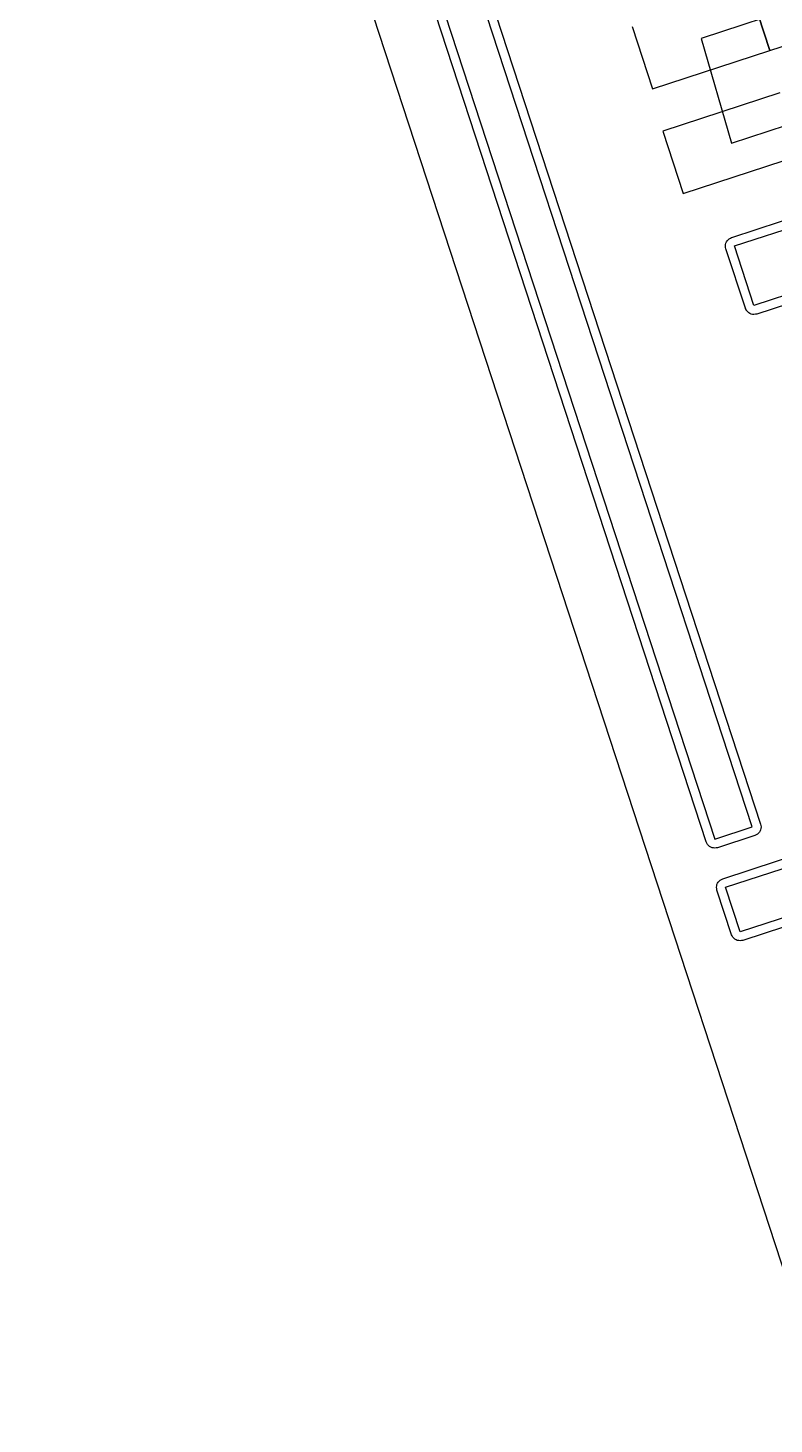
# Model space of a CAD drawing. Header units: feet. Extents: x -377 to 137, y -116 to 143.
# Drawn here: x -179.8 to -138.2, y -116.3 to -38.4 of the extents above; entities that cross this region are included whole.
import ezdxf

# ---------------------------------------------------------------- set-up
doc = ezdxf.new("R2010")
doc.units = ezdxf.units.FT
for name, color, linetype in [('Buildings', 7, 'CONTINUOUS'), ('Modules', 7, 'CONTINUOUS'), ('Obstructions', 7, 'CONTINUOUS'), ('Setbacks', 7, 'CONTINUOUS'), ('Strings', 7, 'CONTINUOUS')]:
    doc.layers.add(name, color=color, linetype=linetype)

msp = doc.modelspace()

# ---------------------------------------------------------------- linework, layer by layer
at = {"layer": 'Buildings', "color": 252}
msp.add_line((-179.85, 21.164), (-134.872, -116.347), dxfattribs=at)
at = {"layer": 'Modules', "color": 254}
for p, q in [((-139.579, -36.214), (-138.441, -39.693)), ((-138.44, -39.694), (-139.578, -36.214)), ((-138.441, -39.693), (-131.899, -37.553)), ((-146.12, -38.354), (-144.982, -41.833)), ((-144.982, -41.833), (-138.44, -39.694)), ((-137.877, -42.065), (-144.419, -44.205)), ((-144.419, -44.205), (-143.281, -47.684)), ((-143.281, -47.684), (-136.739, -45.545))]:
    msp.add_line(p, q, dxfattribs=at)
at = {"layer": 'Obstructions', "color": 252}
for p, q in [((-139.433, -83.026), (-159.6, -21.365)), ((-161.68, -22.048), (-141.513, -83.705)), ((-140.416, -50.605), (-103.452, -38.513)), ((-102.364, -41.84), (-139.328, -53.929)), ((-139.328, -53.929), (-140.416, -50.605)), ((-140.915, -86.393), (-36.214, -52.146)), ((-35.4, -54.637), (-140.101, -88.88)), ((-141.513, -83.705), (-139.433, -83.026)), ((-140.101, -88.88), (-140.915, -86.393))]:
    msp.add_line(p, q, dxfattribs=at)
at = {"layer": 'Setbacks', "color": 2}
for p, q in [((-159.121, -21.209), (-138.954, -82.869)), ((-141.991, -83.862), (-162.158, -22.205)), ((-140.572, -50.127), (-104.611, -38.362)), ((-102.207, -42.318), (-139.171, -54.407)), ((-140.919, -50.606), (-140.907, -50.528)), ((-140.919, -50.606), (-140.919, -50.606)), ((-140.919, -50.606), (-140.919, -50.606)), ((-140.919, -50.607), (-140.919, -50.606)), ((-140.919, -50.606), (-140.919, -50.606)), ((-140.907, -50.684), (-140.919, -50.607)), ((-140.907, -50.528), (-140.895, -50.451)), ((-140.895, -50.45), (-140.859, -50.38)), ((-140.895, -50.451), (-140.895, -50.45)), ((-140.895, -50.451), (-140.895, -50.451)), ((-140.895, -50.451), (-140.895, -50.451)), ((-140.895, -50.451), (-140.895, -50.451)), ((-140.859, -50.38), (-140.824, -50.311)), ((-140.824, -50.311), (-140.824, -50.31)), ((-140.824, -50.31), (-140.824, -50.31)), ((-140.824, -50.31), (-140.824, -50.31)), ((-140.824, -50.31), (-140.823, -50.31)), ((-140.823, -50.31), (-140.768, -50.254)), ((-140.768, -50.254), (-140.713, -50.199)), ((-140.713, -50.199), (-140.712, -50.198)), ((-140.713, -50.199), (-140.713, -50.199)), ((-140.713, -50.199), (-140.713, -50.199)), ((-140.713, -50.199), (-140.713, -50.199)), ((-140.712, -50.198), (-140.643, -50.163)), ((-140.643, -50.163), (-140.573, -50.127)), ((-140.573, -50.127), (-140.573, -50.127)), ((-140.573, -50.127), (-140.573, -50.127)), ((-140.573, -50.127), (-140.572, -50.127)), ((-140.894, -50.761), (-140.907, -50.684)), ((-140.894, -50.762), (-140.894, -50.761)), ((-139.806, -54.085), (-140.894, -50.762)), ((-140.894, -50.762), (-140.894, -50.762)), ((-140.894, -50.762), (-140.894, -50.762)), ((-139.806, -54.086), (-139.806, -54.085)), ((-139.77, -54.155), (-139.806, -54.086)), ((-139.735, -54.225), (-139.77, -54.155)), ((-139.734, -54.225), (-139.735, -54.225)), ((-139.734, -54.226), (-139.734, -54.225)), ((-139.734, -54.225), (-139.734, -54.225)), ((-139.734, -54.225), (-139.734, -54.225)), ((-139.678, -54.281), (-139.734, -54.226)), ((-139.623, -54.336), (-139.678, -54.281)), ((-139.622, -54.337), (-139.623, -54.336)), ((-139.623, -54.336), (-139.623, -54.336)), ((-139.623, -54.336), (-139.623, -54.336)), ((-139.623, -54.336), (-139.623, -54.336)), ((-139.553, -54.372), (-139.622, -54.337)), ((-139.483, -54.407), (-139.553, -54.372)), ((-139.482, -54.408), (-139.483, -54.407)), ((-139.405, -54.42), (-139.482, -54.408)), ((-139.482, -54.408), (-139.482, -54.408)), ((-139.482, -54.408), (-139.482, -54.408)), ((-139.482, -54.408), (-139.482, -54.408)), ((-139.327, -54.432), (-139.405, -54.42)), ((-139.326, -54.432), (-139.327, -54.432)), ((-139.327, -54.432), (-139.327, -54.432)), ((-139.327, -54.432), (-139.327, -54.432)), ((-139.327, -54.432), (-139.327, -54.432)), ((-139.249, -54.419), (-139.326, -54.432)), ((-139.172, -54.407), (-139.249, -54.419)), ((-139.171, -54.407), (-139.172, -54.407)), ((-35.244, -55.115), (-139.944, -89.359)), ((-141.071, -85.915), (-101.542, -72.985)), ((-139.025, -83.321), (-139.081, -83.377)), ((-138.989, -83.251), (-139.025, -83.32)), ((-139.025, -83.32), (-139.025, -83.321)), ((-139.025, -83.321), (-139.025, -83.321)), ((-139.025, -83.321), (-139.025, -83.321)), ((-139.025, -83.321), (-139.025, -83.321)), ((-138.954, -83.181), (-138.989, -83.251)), ((-138.954, -82.869), (-138.954, -82.869)), ((-138.954, -82.869), (-138.954, -82.87)), ((-138.954, -82.87), (-138.954, -82.87)), ((-138.954, -82.87), (-138.942, -82.947)), ((-138.942, -83.103), (-138.954, -83.18)), ((-138.954, -83.18), (-138.954, -83.18)), ((-138.954, -83.18), (-138.954, -83.18)), ((-138.954, -83.18), (-138.954, -83.181)), ((-138.954, -83.181), (-138.954, -83.181)), ((-138.942, -82.947), (-138.929, -83.024)), ((-138.929, -83.026), (-138.942, -83.103)), ((-138.929, -83.024), (-138.929, -83.025)), ((-138.929, -83.025), (-138.929, -83.025)), ((-138.929, -83.025), (-138.929, -83.025)), ((-138.929, -83.025), (-138.929, -83.026)), ((-141.956, -83.932), (-141.991, -83.862)), ((-141.991, -83.862), (-141.991, -83.862)), ((-141.92, -84.001), (-141.956, -83.932)), ((-141.92, -84.002), (-141.92, -84.001)), ((-141.919, -84.002), (-141.92, -84.002)), ((-141.92, -84.002), (-141.92, -84.002)), ((-141.92, -84.002), (-141.92, -84.002)), ((-141.864, -84.057), (-141.919, -84.002)), ((-141.809, -84.112), (-141.864, -84.057)), ((-141.808, -84.113), (-141.809, -84.112)), ((-141.738, -84.149), (-141.808, -84.113)), ((-141.808, -84.113), (-141.808, -84.113)), ((-141.808, -84.113), (-141.808, -84.113)), ((-141.808, -84.113), (-141.808, -84.113)), ((-139.276, -83.504), (-141.357, -84.184)), ((-139.206, -83.468), (-139.276, -83.504)), ((-139.276, -83.504), (-139.276, -83.504)), ((-139.276, -83.504), (-139.276, -83.504)), ((-139.276, -83.504), (-139.276, -83.504)), ((-139.137, -83.433), (-139.206, -83.468)), ((-139.136, -83.433), (-139.137, -83.433)), ((-139.081, -83.377), (-139.136, -83.432)), ((-139.136, -83.432), (-139.136, -83.432)), ((-139.136, -83.432), (-139.136, -83.432)), ((-139.136, -83.432), (-139.136, -83.433)), ((-141.668, -84.184), (-141.738, -84.149)), ((-141.667, -84.184), (-141.668, -84.184)), ((-141.668, -84.184), (-141.668, -84.184)), ((-141.668, -84.184), (-141.668, -84.184)), ((-141.668, -84.184), (-141.668, -84.184)), ((-141.59, -84.196), (-141.667, -84.184)), ((-141.513, -84.208), (-141.59, -84.196)), ((-141.512, -84.208), (-141.513, -84.208)), ((-141.434, -84.196), (-141.512, -84.208)), ((-141.512, -84.208), (-141.512, -84.208)), ((-141.512, -84.208), (-141.512, -84.208)), ((-141.512, -84.208), (-141.512, -84.208)), ((-141.357, -84.184), (-141.434, -84.196)), ((-141.357, -84.184), (-141.357, -84.184)), ((-141.418, -86.394), (-141.406, -86.316)), ((-141.418, -86.395), (-141.418, -86.394)), ((-141.418, -86.394), (-141.418, -86.394)), ((-141.418, -86.394), (-141.418, -86.394)), ((-141.418, -86.394), (-141.418, -86.394)), ((-141.406, -86.472), (-141.418, -86.395)), ((-141.406, -86.316), (-141.394, -86.239)), ((-141.393, -86.549), (-141.406, -86.472)), ((-141.394, -86.238), (-141.359, -86.169)), ((-141.394, -86.239), (-141.394, -86.238)), ((-141.394, -86.239), (-141.394, -86.239)), ((-141.394, -86.239), (-141.394, -86.239)), ((-141.394, -86.239), (-141.394, -86.239)), ((-141.359, -86.169), (-141.323, -86.099)), ((-141.323, -86.099), (-141.323, -86.098)), ((-141.323, -86.098), (-141.323, -86.098)), ((-141.323, -86.098), (-141.323, -86.098)), ((-141.323, -86.098), (-141.322, -86.098)), ((-141.322, -86.098), (-141.267, -86.043)), ((-141.267, -86.043), (-141.212, -85.987)), ((-141.212, -85.987), (-141.211, -85.986)), ((-141.212, -85.987), (-141.212, -85.987)), ((-141.212, -85.987), (-141.212, -85.987)), ((-141.212, -85.987), (-141.212, -85.987)), ((-141.211, -85.986), (-141.141, -85.95)), ((-141.141, -85.95), (-141.072, -85.915)), ((-141.072, -85.915), (-141.071, -85.915)), ((-141.071, -85.915), (-141.071, -85.915)), ((-141.071, -85.915), (-141.071, -85.915)), ((-141.393, -86.55), (-141.393, -86.549)), ((-140.579, -89.037), (-141.393, -86.55)), ((-141.393, -86.55), (-141.393, -86.55)), ((-141.393, -86.55), (-141.393, -86.55)), ((-140.544, -89.106), (-140.579, -89.037)), ((-140.579, -89.037), (-140.579, -89.037)), ((-140.579, -89.037), (-140.579, -89.037)), ((-140.579, -89.037), (-140.579, -89.037)), ((-140.579, -89.037), (-140.579, -89.037)), ((-140.579, -89.037), (-140.579, -89.037)), ((-140.579, -89.037), (-140.579, -89.037)), ((-140.579, -89.037), (-140.579, -89.037)), ((-140.579, -89.037), (-140.579, -89.037)), ((-140.508, -89.176), (-140.544, -89.106)), ((-140.507, -89.177), (-140.508, -89.176)), ((-140.452, -89.232), (-140.507, -89.177)), ((-140.507, -89.177), (-140.507, -89.177)), ((-140.507, -89.177), (-140.507, -89.177)), ((-140.507, -89.177), (-140.507, -89.177)), ((-140.396, -89.288), (-140.452, -89.232)), ((-140.395, -89.288), (-140.396, -89.288)), ((-140.396, -89.288), (-140.396, -89.288)), ((-140.396, -89.288), (-140.396, -89.288)), ((-140.396, -89.288), (-140.396, -89.288)), ((-140.325, -89.324), (-140.395, -89.288)), ((-140.256, -89.359), (-140.325, -89.324)), ((-140.255, -89.359), (-140.256, -89.359)), ((-140.178, -89.371), (-140.255, -89.359)), ((-140.255, -89.359), (-140.255, -89.359)), ((-140.255, -89.359), (-140.255, -89.359)), ((-140.255, -89.359), (-140.255, -89.359)), ((-140.1, -89.384), (-140.178, -89.371)), ((-140.099, -89.384), (-140.1, -89.384)), ((-140.1, -89.384), (-140.1, -89.384)), ((-140.1, -89.384), (-140.1, -89.384)), ((-140.1, -89.384), (-140.1, -89.384)), ((-140.022, -89.371), (-140.099, -89.384)), ((-139.945, -89.359), (-140.022, -89.371)), ((-139.944, -89.359), (-139.945, -89.359)), ((-139.944, -89.359), (-139.944, -89.359))]:
    msp.add_line(p, q, dxfattribs=at)
at = {"layer": 'Strings', "color": 11}
for p, q in [((-135.739, -36.884), (-142.28, -39.024)), ((-142.28, -39.024), (-140.579, -44.875)), ((-140.579, -44.875), (-134.038, -42.731))]:
    msp.add_line(p, q, dxfattribs=at)

doc.saveas('drawing.dxf')
